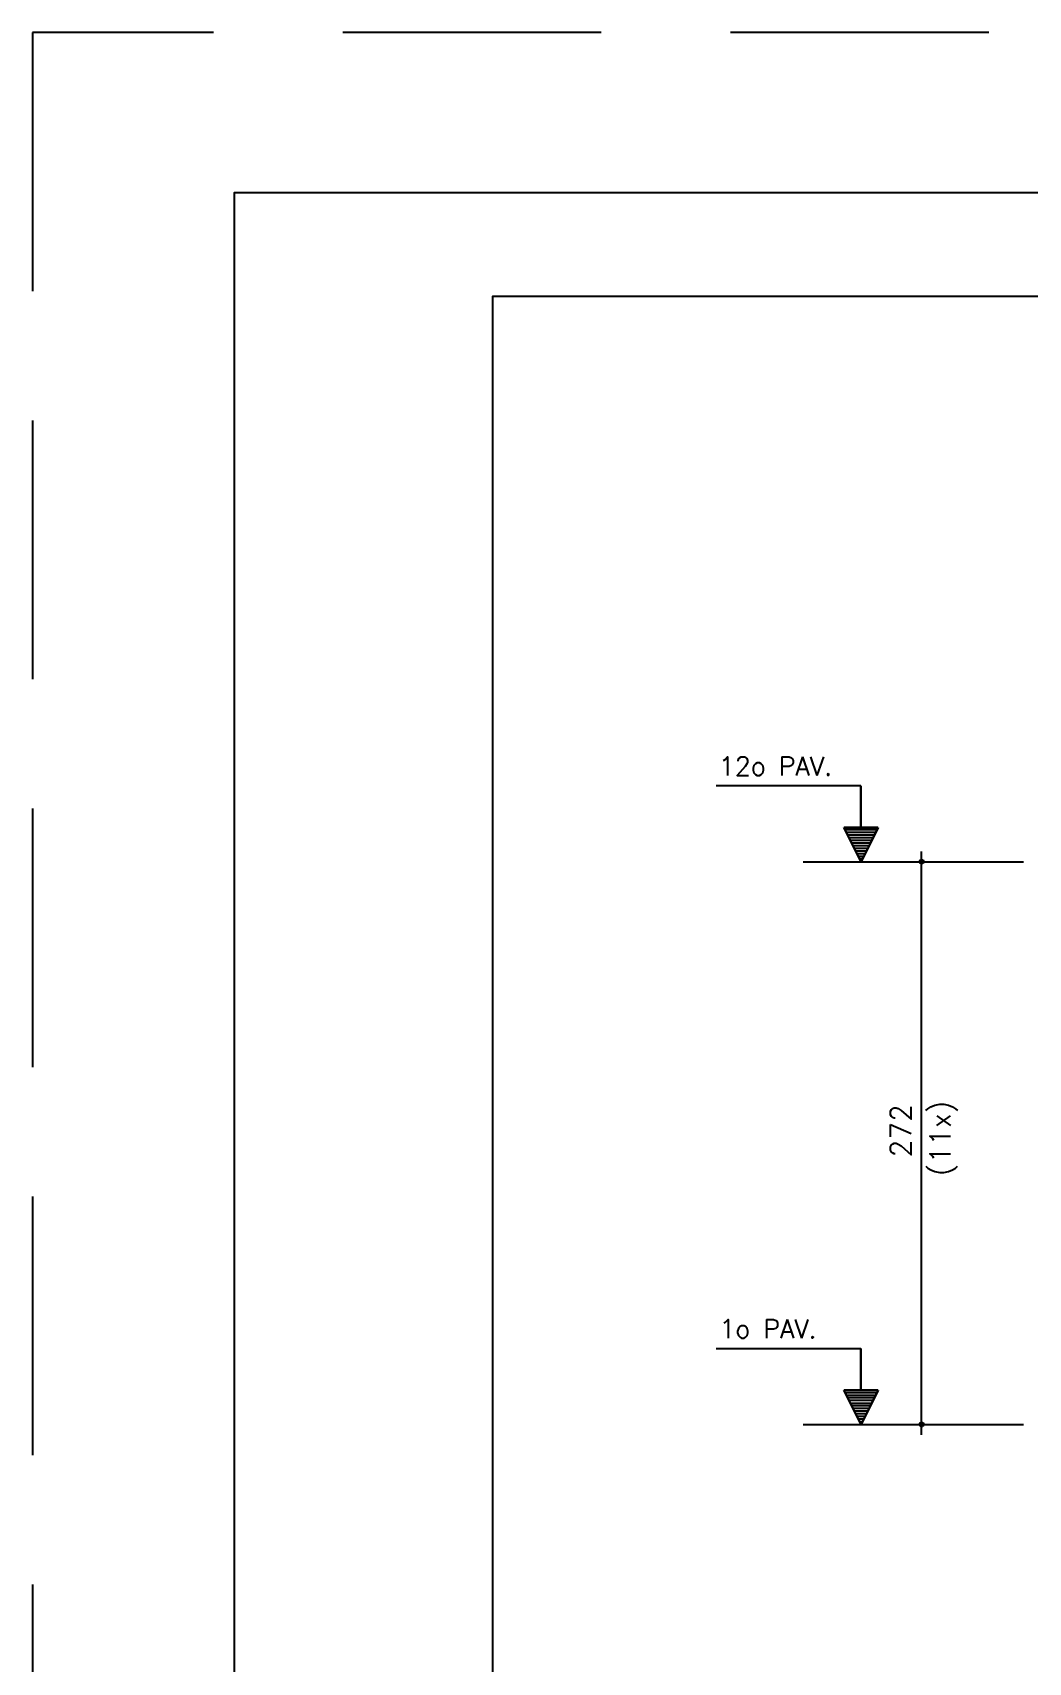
# Model space of a CAD drawing. Extents: x -1.9 to 86, y -1.6 to 60.9.
# Drawn here: x -1.95 to 7.68, y 45.19 to 60.95 of the extents above; entities that cross this region are included whole.
import ezdxf

# ---------------------------------------------------------------- set-up
doc = ezdxf.new("R2010")
doc.units = 0
doc.header["$MEASUREMENT"] = 0
doc.linetypes.add('HIDDEN', pattern=[0.375, 0.25, -0.125])
doc.layers.get('0').update_dxf_attribs({"linetype": 'CONTINUOUS'})
doc.layers.get('Defpoints').update_dxf_attribs({"linetype": 'CONTINUOUS'})
for name, color, linetype in [('ARQ_FOLHA', 7, 'CONTINUOUS'), ('PENA_01', 1, 'CONTINUOUS'), ('PENA_02', 2, 'CONTINUOUS'), ('PENA_03', 3, 'CONTINUOUS')]:
    doc.layers.add(name, color=color, linetype=linetype)
doc.styles.get("Standard").update_dxf_attribs({"font": 'ROMANS.SHX'})

# ---------------------------------------------------------------- blocks, each defined once
blk = doc.blocks.new('FOLHA A1 - 841 X 594')
at = {"layer": 'ARQ_FOLHA', "color": 1}
for points in [[(-841, 0), (0, 0), (0, 594), (-841, 594)], [(-816, 10), (-10, 10), (-10, 584), (-816, 584)]]:
    blk.add_lwpolyline(points, close=True, dxfattribs=at)
at = {"layer": 'Defpoints', "color": 8, "linetype": 'HIDDEN', "ltscale": 100}
blk.add_lwpolyline([(-860.5, 609.5), (-860.5, -15.5), (19.5, -15.5), (19.5, 609.5)], close=True, dxfattribs=at)
blk = doc.blocks.new('*U24')
blk.add_blockref('FOLHA A1 - 841 X 594', (0, 0))

msp = doc.modelspace()

# ---------------------------------------------------------------- linework, layer by layer
at = {"layer": 'PENA_01', "linetype": 'Continuous'}
for p, q in [((5.503, 52.933), (7.634, 52.933)), ((5.503, 47.493), (7.634, 47.493))]:
    msp.add_line(p, q, dxfattribs=at)
at = {"layer": 'PENA_02', "linetype": 'Continuous'}
for centre, radius in [((6.649, 52.933), 0.02), ((6.649, 52.933), 0.01), ((6.649, 47.493), 0.02), ((6.649, 47.493), 0.01)]:
    msp.add_circle(centre, radius, dxfattribs=at)
at = {"layer": 'PENA_03', "linetype": 'Continuous'}
for p, q in [((6.062, 53.665), (4.662, 53.665)), ((6.062, 53.265), (6.062, 53.665)), ((6.064, 53.265), (6.064, 53.667)), ((6.063, 52.933), (5.897, 53.265)), ((5.897, 53.265), (6.062, 53.265)), ((6.063, 52.936), (5.899, 53.264)), ((6.227, 53.264), (5.899, 53.264)), ((6.229, 53.265), (6.063, 52.933)), ((6.227, 53.264), (6.063, 52.936)), ((6.064, 53.265), (6.229, 53.265)), ((6.216, 53.24), (5.91, 53.24)), ((6.203, 53.214), (5.922, 53.214)), ((6.191, 53.189), (5.935, 53.189)), ((6.178, 53.163), (5.948, 53.163)), ((6.165, 53.137), (5.961, 53.137)), ((6.152, 53.112), (5.974, 53.112)), ((6.139, 53.086), (5.986, 53.086)), ((6.127, 53.061), (5.999, 53.061)), ((6.114, 53.035), (6.012, 53.035)), ((6.101, 53.01), (6.025, 53.01)), ((6.088, 52.984), (6.037, 52.984)), ((6.076, 52.959), (6.05, 52.959)), ((6.649, 47.393), (6.649, 53.033)), ((6.062, 48.225), (4.662, 48.225)), ((6.062, 47.825), (6.062, 48.225)), ((6.064, 47.825), (6.064, 48.227)), ((6.063, 47.493), (5.897, 47.825)), ((5.897, 47.825), (6.062, 47.825)), ((6.063, 47.496), (5.899, 47.824)), ((6.227, 47.824), (5.899, 47.824)), ((6.216, 47.8), (5.91, 47.8)), ((6.203, 47.774), (5.922, 47.774)), ((6.191, 47.749), (5.935, 47.749)), ((6.229, 47.825), (6.063, 47.493)), ((6.227, 47.824), (6.063, 47.496)), ((6.064, 47.825), (6.229, 47.825)), ((6.178, 47.723), (5.948, 47.723)), ((6.165, 47.697), (5.961, 47.697)), ((6.152, 47.672), (5.974, 47.672)), ((6.139, 47.646), (5.986, 47.646)), ((6.127, 47.621), (5.999, 47.621)), ((6.114, 47.595), (6.012, 47.595)), ((6.101, 47.57), (6.025, 47.57)), ((6.088, 47.544), (6.037, 47.544)), ((6.076, 47.519), (6.05, 47.519))]:
    msp.add_line(p, q, dxfattribs=at)

# ---------------------------------------------------------------- block references
at = {"xscale": 0.09999999999999938, "yscale": 0.09999999999999938, "zscale": 0.09999999999999938}
msp.add_blockref('*U24', (84.1, -0.003), dxfattribs=at)

# ---------------------------------------------------------------- texts
at = {"layer": 'PENA_03', "linetype": 'Continuous'}
for s, p in [('12o PAV.', (4.688, 53.767)), ('1o PAV.', (4.692, 48.327))]:
    msp.add_text(s, height=0.18, dxfattribs=at).set_placement(p)
for s, p in [('(11x)', (6.929, 49.894)), ('272', (6.547, 50.075))]:
    msp.add_text(s, height=0.2, rotation=90, dxfattribs=at).set_placement(p)

doc.saveas('drawing.dxf')
